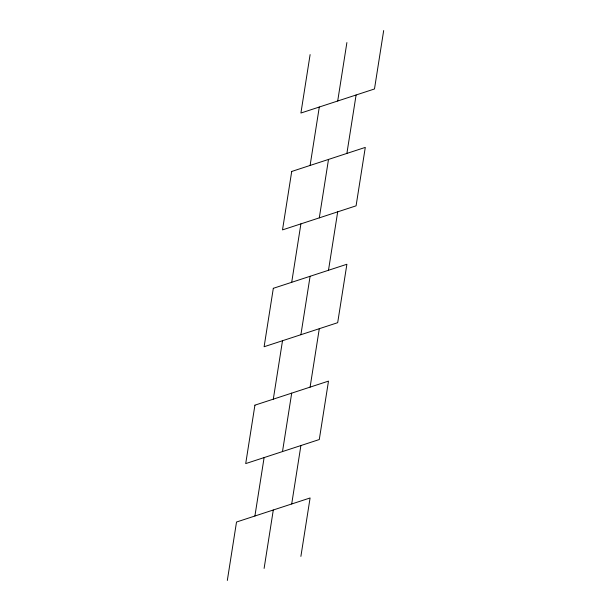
<?xml version="1.0" encoding="UTF-8"?>
<svg xmlns="http://www.w3.org/2000/svg" width="611" height="611" viewBox="0 0 611 611"><rect width="100%" height="100%" fill="white"/><g stroke="black" fill="none" stroke-linecap="round" stroke-linejoin="round"><path stroke-width="0.92" d="M227.323 580.45L236.518 522.023L310.09 497.965L300.887 556.4M310.113 54.6L300.91 113.035L374.482 88.977L383.677 30.55M254.909 516.012L264.112 457.586M273.308 399.151L282.511 340.724M291.707 282.297L300.902 223.87M310.105 165.444L319.301 107.017M264.105 568.421L273.3 509.994M282.503 451.567L291.699 393.14M300.902 334.713L310.098 276.287M319.301 217.86L328.497 159.433M337.7 101.006L346.895 42.579M291.699 503.983L300.895 445.556M310.098 387.13L319.293 328.703M328.489 270.276L337.692 211.849M346.888 153.414L356.091 94.988M254.917 405.169L245.714 463.596L319.286 439.538L328.489 381.111L254.917 405.169M273.316 288.316L264.112 346.743L337.684 322.684L346.888 264.257L273.316 288.316M291.714 171.462L282.511 229.889L356.083 205.831L365.286 147.404L291.714 171.462"/></g></svg>
